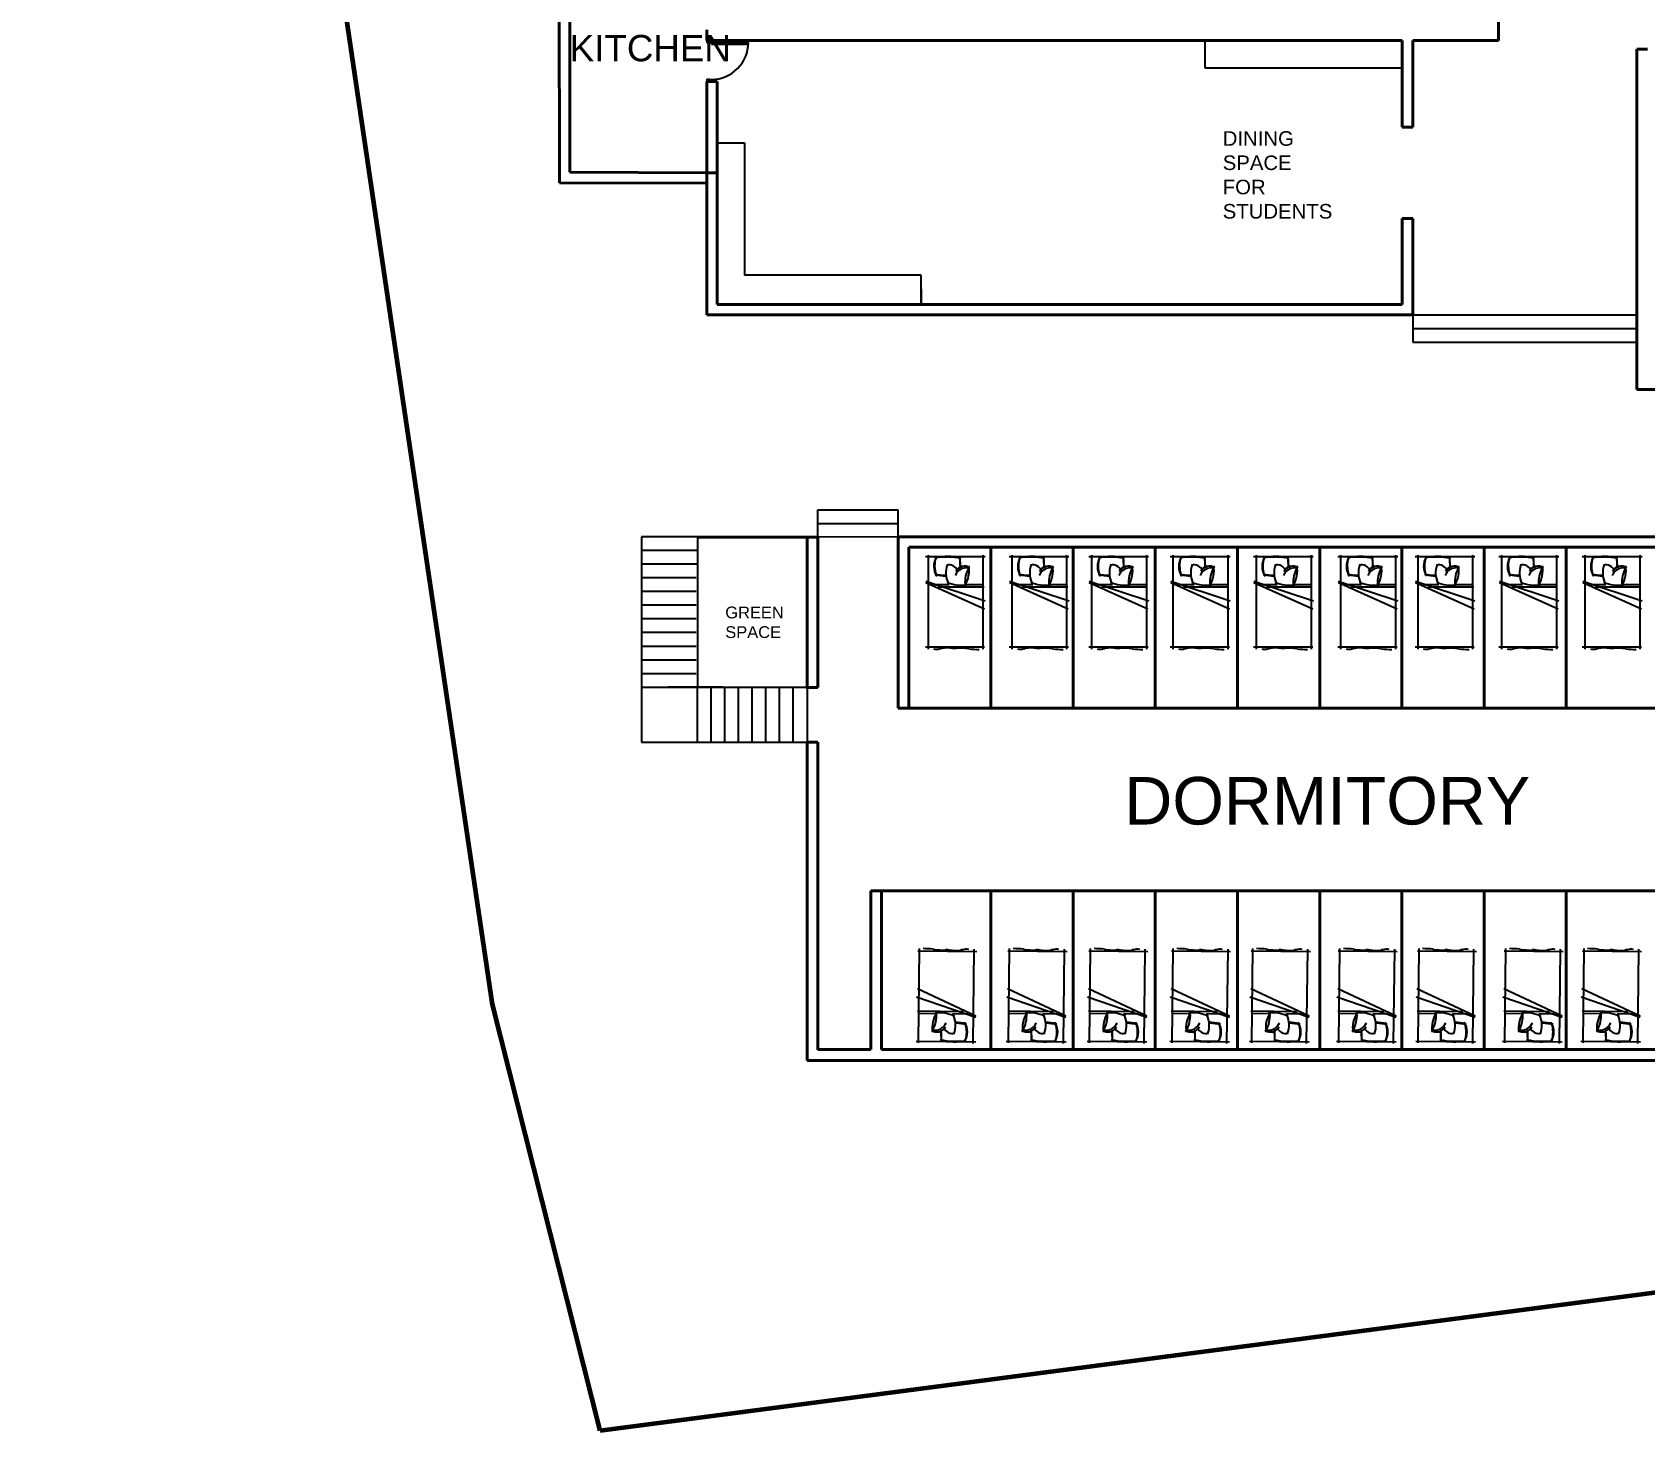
# Model space of a CAD drawing. Header units: inches. Extents: x 24 to 210, y -18 to 73.
# Drawn here: x 23.82 to 59.14, y -18.1 to 12.54 of the extents above; entities that cross this region are included whole.
import ezdxf

# ---------------------------------------------------------------- set-up
doc = ezdxf.new("R2010")
doc.units = ezdxf.units.IN
doc.header["$MEASUREMENT"] = 0
doc.linetypes.add('ACAD_ISO04W100', pattern=[30, 24, -3, 0, -3])
for name, color, linetype in [('door space', 1, 'Continuous'), ('ELEVATION', 4, 'Continuous'), ('FURNITURE', 130, 'Continuous'), ('INBUILD', 81, 'Continuous'), ('STAIR', 231, 'Continuous'), ('TEXT', 141, 'Continuous')]:
    doc.layers.add(name, color=color, linetype=linetype)
doc.layers.add('SITE BOUNDARY', color=6, linetype='ACAD_ISO04W100', lineweight=60)
doc.layers.add('WALL', color=2, linetype='Continuous', lineweight=40)
doc.styles.get("Standard").update_dxf_attribs({"font": 'arial.ttf'})

msp = doc.modelspace()

# ---------------------------------------------------------------- linework, layer by layer
for p, q in [((38.824, 11.457), (38.824, 8.774)), ((38.824, 8.774), (38.826, 8.774))]:
    msp.add_line(p, q)
at = {"layer": 'door space'}
for p, q in [((38.596, 12.357), (38.596, 12.307)), ((38.696, 12.357), (38.596, 12.357)), ((38.656, 12.307), (38.596, 12.307)), ((38.696, 12.312), (38.656, 12.312)), ((38.656, 12.307), (38.656, 12.312)), ((38.696, 12.312), (38.696, 12.357)), ((39.506, 12.312), (38.696, 12.312)), ((38.696, 12.312), (38.696, 12.277)), ((38.696, 12.277), (39.506, 12.277)), ((38.596, 11.507), (38.596, 11.457)), ((38.596, 11.507), (38.656, 11.507)), ((38.596, 11.457), (38.696, 11.457)), ((38.656, 11.502), (38.656, 11.507)), ((38.656, 11.502), (38.696, 11.502)), ((38.696, 11.457), (38.696, 11.502))]:
    msp.add_line(p, q, dxfattribs=at)
msp.add_ellipse((38.696, 12.312), major_axis=(0.573, 0.573), ratio=1, start_param=3.926991, end_param=5.497787, dxfattribs=at)
at = {"layer": 'ELEVATION'}
msp.add_line((49.501, 12.36), (49.501, 12.357), dxfattribs=at)
at = {"layer": 'FURNITURE', "linetype": 'Continuous'}
for p, q in [((43.441, 1.081), (43.441, -0.98)), ((44.641, 1.081), (44.641, -0.98)), ((45.277, 1.081), (45.277, -0.98)), ((46.477, 1.081), (46.477, -0.98)), ((47.022, 1.081), (47.022, -0.98)), ((48.222, 1.081), (48.222, -0.98)), ((48.805, 1.081), (48.805, -0.98)), ((50.005, 1.081), (50.005, -0.98)), ((50.629, 1.081), (50.629, -0.98)), ((51.829, 1.081), (51.829, -0.98)), ((52.477, 1.081), (52.477, -0.98)), ((53.677, 1.081), (53.677, -0.98)), ((54.167, 1.081), (54.167, -0.98)), ((55.367, 1.081), (55.367, -0.98)), ((56.003, 1.081), (56.003, -0.98)), ((57.203, 1.081), (57.203, -0.98)), ((57.828, 1.081), (57.828, -0.98)), ((59.028, 1.081), (59.028, -0.98)), ((43.383, 1.051), (44.692, 1.051)), ((45.219, 1.051), (46.528, 1.051)), ((46.964, 1.051), (48.272, 1.051)), ((48.747, 1.051), (50.055, 1.051)), ((50.571, 1.051), (51.879, 1.051)), ((52.418, 1.051), (53.727, 1.051)), ((54.109, 1.051), (55.418, 1.051)), ((55.945, 1.051), (57.254, 1.051)), ((57.77, 1.051), (59.078, 1.051)), ((43.392, 0.513), (44.694, 0.081)), ((43.393, 0.484), (44.677, -0.096)), ((43.564, 0.442), (43.902, 0.442)), ((43.666, 0.391), (44.668, 0.391)), ((44.279, 0.442), (44.658, 0.442)), ((45.228, 0.513), (46.53, 0.081)), ((45.229, 0.484), (46.513, -0.096)), ((45.4, 0.442), (45.738, 0.442)), ((45.502, 0.391), (46.504, 0.391)), ((46.115, 0.442), (46.494, 0.442)), ((46.973, 0.513), (48.275, 0.081)), ((46.973, 0.484), (48.258, -0.096)), ((47.144, 0.442), (47.483, 0.442)), ((47.247, 0.391), (48.249, 0.391)), ((47.86, 0.442), (48.239, 0.442)), ((48.755, 0.513), (50.057, 0.081)), ((48.756, 0.484), (50.04, -0.096)), ((48.927, 0.442), (49.266, 0.442)), ((49.029, 0.391), (50.031, 0.391)), ((49.642, 0.442), (50.021, 0.442)), ((50.58, 0.513), (51.882, 0.081)), ((50.58, 0.484), (51.865, -0.096)), ((50.752, 0.442), (51.09, 0.442)), ((50.854, 0.391), (51.856, 0.391)), ((51.467, 0.442), (51.846, 0.442)), ((52.427, 0.513), (53.729, 0.081)), ((52.428, 0.484), (53.712, -0.096)), ((52.599, 0.442), (52.938, 0.442)), ((52.701, 0.391), (53.703, 0.391)), ((53.314, 0.442), (53.693, 0.442)), ((54.118, 0.513), (55.42, 0.081)), ((54.119, 0.484), (55.403, -0.096)), ((54.29, 0.442), (54.629, 0.442)), ((54.392, 0.391), (55.394, 0.391)), ((55.005, 0.442), (55.384, 0.442)), ((55.954, 0.513), (57.256, 0.081)), ((55.955, 0.484), (57.239, -0.096)), ((56.126, 0.442), (56.464, 0.442)), ((56.228, 0.391), (57.23, 0.391)), ((56.841, 0.442), (57.22, 0.442)), ((57.779, 0.513), (59.081, 0.081)), ((57.779, 0.484), (59.064, -0.096)), ((57.95, 0.442), (58.289, 0.442)), ((58.053, 0.391), (59.055, 0.391)), ((58.666, 0.442), (59.045, 0.442)), ((43.383, -0.926), (44.678, -0.926)), ((45.219, -0.926), (46.514, -0.926)), ((46.964, -0.926), (48.259, -0.926)), ((48.747, -0.926), (50.042, -0.926)), ((50.571, -0.926), (51.866, -0.926)), ((52.418, -0.926), (53.714, -0.926)), ((54.109, -0.926), (55.404, -0.926)), ((55.945, -0.926), (57.24, -0.926)), ((57.77, -0.926), (59.065, -0.926)), ((44.51, -7.606), (43.215, -7.592)), ((43.229, -9.599), (43.253, -7.537)), ((44.429, -9.613), (44.453, -7.551)), ((46.486, -7.606), (45.191, -7.592)), ((45.205, -9.599), (45.228, -7.537)), ((46.405, -9.613), (46.428, -7.551)), ((48.256, -7.606), (46.961, -7.592)), ((46.975, -9.599), (46.998, -7.537)), ((48.175, -9.613), (48.198, -7.551)), ((50.068, -7.606), (48.773, -7.592)), ((48.787, -9.599), (48.811, -7.537)), ((49.987, -9.613), (50.011, -7.551)), ((51.814, -7.606), (50.519, -7.592)), ((50.533, -9.599), (50.556, -7.537)), ((51.733, -9.613), (51.756, -7.551)), ((53.718, -7.606), (52.423, -7.592)), ((52.437, -9.599), (52.461, -7.537)), ((53.637, -9.613), (53.661, -7.551)), ((55.453, -7.606), (54.158, -7.592)), ((54.172, -9.599), (54.195, -7.537)), ((55.372, -9.613), (55.395, -7.551)), ((57.353, -7.606), (56.058, -7.592)), ((56.072, -9.599), (56.096, -7.537)), ((57.272, -9.613), (57.296, -7.551)), ((59.066, -7.606), (57.772, -7.592)), ((57.786, -9.599), (57.809, -7.537)), ((58.985, -9.613), (59.009, -7.551)), ((44.485, -9.016), (43.207, -8.421)), ((46.46, -9.016), (45.182, -8.421)), ((48.23, -9.016), (46.952, -8.421)), ((50.042, -9.016), (48.765, -8.421)), ((51.788, -9.016), (50.51, -8.421)), ((53.693, -9.016), (52.415, -8.421)), ((55.427, -9.016), (54.149, -8.421)), ((57.328, -9.016), (56.05, -8.421)), ((59.041, -9.016), (57.763, -8.421)), ((44.485, -9.045), (43.188, -8.598)), ((46.46, -9.045), (45.163, -8.598)), ((48.23, -9.045), (46.933, -8.598)), ((50.043, -9.045), (48.746, -8.598)), ((51.788, -9.045), (50.491, -8.598)), ((53.693, -9.045), (52.396, -8.598)), ((55.427, -9.045), (54.13, -8.598)), ((57.328, -9.045), (56.031, -8.598)), ((59.041, -9.045), (57.744, -8.598)), ((44.212, -8.92), (43.211, -8.908)), ((43.599, -8.963), (43.22, -8.959)), ((44.314, -8.972), (43.976, -8.968)), ((46.188, -8.92), (45.186, -8.908)), ((45.574, -8.963), (45.195, -8.959)), ((46.289, -8.972), (45.951, -8.968)), ((47.958, -8.92), (46.956, -8.908)), ((47.344, -8.963), (46.965, -8.959)), ((48.059, -8.972), (47.721, -8.968)), ((49.77, -8.92), (48.768, -8.908)), ((49.156, -8.963), (48.777, -8.959)), ((49.872, -8.972), (49.533, -8.968)), ((51.516, -8.92), (50.514, -8.908)), ((50.902, -8.963), (50.523, -8.959)), ((51.618, -8.972), (51.279, -8.968)), ((53.42, -8.92), (52.419, -8.908)), ((52.807, -8.963), (52.428, -8.959)), ((53.522, -8.972), (53.183, -8.968)), ((55.155, -8.92), (54.153, -8.908)), ((54.541, -8.963), (54.162, -8.959)), ((55.256, -8.972), (54.918, -8.968)), ((57.055, -8.92), (56.054, -8.908)), ((56.442, -8.963), (56.063, -8.959)), ((57.157, -8.972), (56.819, -8.968)), ((58.769, -8.92), (57.767, -8.908)), ((58.155, -8.963), (57.776, -8.959)), ((58.87, -8.972), (58.532, -8.968)), ((44.488, -9.583), (43.179, -9.568)), ((46.463, -9.583), (45.155, -9.568)), ((48.233, -9.583), (46.925, -9.568)), ((50.045, -9.583), (48.737, -9.568)), ((51.791, -9.583), (50.483, -9.568)), ((53.695, -9.583), (52.387, -9.568)), ((55.43, -9.583), (54.122, -9.568)), ((57.331, -9.583), (56.022, -9.568)), ((59.044, -9.583), (57.736, -9.568))]:
    msp.add_line(p, q, dxfattribs=at)
for centre, radius, start, end in [((43.957, 0.835), 0.389, 147.51, 213.8336), ((44.248, 0.846), 0.662, 163.9263, 197.1409), ((43.833, -0.696), 1.736, 79.0487, 97.9408), ((43.859, -0.366), 1.417, 78.5793, 100.0172), ((44.344, 0.692), 0.513, 159.3026, 206.5026), ((43.9, 0.658), 0.21, 24.7523, 103.9192), ((44.274, 0.554), 0.248, 78.0413, 160.8342), ((44.236, 0.633), 0.208, 54.1671, 153.8421), ((47.048, 1.042), 2.913, 180.1063, 184.3312), ((42.648, 0.825), 1.505, 359.1536, 7.5533), ((44.908, 0.486), 0.659, 151.0456, 184.1497), ((43.717, 0.747), 0.625, 328.6542, 9.1977), ((45.793, 0.835), 0.389, 147.51, 213.8336), ((46.084, 0.846), 0.662, 163.9263, 197.1409), ((45.669, -0.696), 1.736, 79.0487, 97.9408), ((45.695, -0.366), 1.417, 78.5793, 100.0172), ((46.18, 0.692), 0.513, 159.3026, 206.5026), ((45.736, 0.658), 0.21, 24.7523, 103.9192), ((46.11, 0.554), 0.248, 78.0413, 160.8342), ((46.072, 0.633), 0.208, 54.1671, 153.8421), ((48.884, 1.042), 2.913, 180.1063, 184.3312), ((44.483, 0.825), 1.505, 359.1536, 7.5533), ((46.744, 0.486), 0.659, 151.0456, 184.1497), ((45.553, 0.747), 0.625, 328.6542, 9.1977), ((47.538, 0.835), 0.389, 147.51, 213.8336), ((47.829, 0.846), 0.662, 163.9263, 197.1409), ((47.414, -0.696), 1.736, 79.0487, 97.9408), ((47.44, -0.366), 1.417, 78.5793, 100.0172), ((47.924, 0.692), 0.513, 159.3026, 206.5026), ((47.48, 0.658), 0.21, 24.7523, 103.9192), ((47.855, 0.554), 0.248, 78.0413, 160.8342), ((47.816, 0.633), 0.208, 54.1671, 153.8421), ((50.628, 1.042), 2.913, 180.1063, 184.3312), ((46.228, 0.825), 1.505, 359.1536, 7.5533), ((48.489, 0.486), 0.659, 151.0456, 184.1497), ((47.298, 0.747), 0.625, 328.6542, 9.1977), ((49.321, 0.835), 0.389, 147.51, 213.8336), ((49.612, 0.846), 0.662, 163.9263, 197.1409), ((49.196, -0.696), 1.736, 79.0487, 97.9408), ((49.222, -0.366), 1.417, 78.5793, 100.0172), ((49.707, 0.692), 0.513, 159.3026, 206.5026), ((49.263, 0.658), 0.21, 24.7523, 103.9192), ((49.638, 0.554), 0.248, 78.0413, 160.8342), ((49.599, 0.633), 0.208, 54.1671, 153.8421), ((52.411, 1.042), 2.913, 180.1063, 184.3312), ((48.011, 0.825), 1.505, 359.1536, 7.5533), ((50.272, 0.486), 0.659, 151.0456, 184.1497), ((49.08, 0.747), 0.625, 328.6542, 9.1977), ((51.145, 0.835), 0.389, 147.51, 213.8336), ((51.436, 0.846), 0.662, 163.9263, 197.1409), ((51.021, -0.696), 1.736, 79.0487, 97.9408), ((51.047, -0.366), 1.417, 78.5793, 100.0172), ((51.532, 0.692), 0.513, 159.3026, 206.5026), ((51.088, 0.658), 0.21, 24.7523, 103.9192), ((51.462, 0.554), 0.248, 78.0413, 160.8342), ((51.423, 0.633), 0.208, 54.1671, 153.8421), ((54.235, 1.042), 2.913, 180.1063, 184.3312), ((49.835, 0.825), 1.505, 359.1536, 7.5533), ((52.096, 0.486), 0.659, 151.0456, 184.1497), ((50.905, 0.747), 0.625, 328.6542, 9.1977), ((52.993, 0.835), 0.389, 147.51, 213.8336), ((53.284, 0.846), 0.662, 163.9263, 197.1409), ((52.868, -0.696), 1.736, 79.0487, 97.9408), ((52.894, -0.366), 1.417, 78.5793, 100.0172), ((53.379, 0.692), 0.513, 159.3026, 206.5026), ((52.935, 0.658), 0.21, 24.7523, 103.9192), ((53.31, 0.554), 0.248, 78.0413, 160.8342), ((53.271, 0.633), 0.208, 54.1671, 153.8421), ((56.083, 1.042), 2.913, 180.1063, 184.3312), ((51.683, 0.825), 1.505, 359.1536, 7.5533), ((53.944, 0.486), 0.659, 151.0456, 184.1497), ((52.752, 0.747), 0.625, 328.6542, 9.1977), ((54.684, 0.835), 0.389, 147.51, 213.8336), ((54.975, 0.846), 0.662, 163.9263, 197.1409), ((54.559, -0.696), 1.736, 79.0487, 97.9408), ((54.585, -0.366), 1.417, 78.5793, 100.0172), ((55.07, 0.692), 0.513, 159.3026, 206.5026), ((54.626, 0.658), 0.21, 24.7523, 103.9192), ((55.001, 0.554), 0.248, 78.0413, 160.8342), ((54.962, 0.633), 0.208, 54.1671, 153.8421), ((57.774, 1.042), 2.913, 180.1063, 184.3312), ((53.374, 0.825), 1.505, 359.1536, 7.5533), ((55.635, 0.486), 0.659, 151.0456, 184.1497), ((54.443, 0.747), 0.625, 328.6542, 9.1977), ((56.52, 0.835), 0.389, 147.51, 213.8336), ((56.811, 0.846), 0.662, 163.9263, 197.1409), ((56.395, -0.696), 1.736, 79.0487, 97.9408), ((56.421, -0.366), 1.417, 78.5793, 100.0172), ((56.906, 0.692), 0.513, 159.3026, 206.5026), ((56.462, 0.658), 0.21, 24.7523, 103.9192), ((56.837, 0.554), 0.248, 78.0413, 160.8342), ((56.798, 0.633), 0.208, 54.1671, 153.8421), ((59.61, 1.042), 2.913, 180.1063, 184.3312), ((55.21, 0.825), 1.505, 359.1536, 7.5533), ((57.471, 0.486), 0.659, 151.0456, 184.1497), ((56.279, 0.747), 0.625, 328.6542, 9.1977), ((58.344, 0.835), 0.389, 147.51, 213.8336), ((58.635, 0.846), 0.662, 163.9263, 197.1409), ((58.22, -0.696), 1.736, 79.0487, 97.9408), ((58.246, -0.366), 1.417, 78.5793, 100.0172), ((58.73, 0.692), 0.513, 159.3026, 206.5026), ((58.286, 0.658), 0.21, 24.7523, 103.9192), ((58.661, 0.554), 0.248, 78.0413, 160.8342), ((58.622, 0.633), 0.208, 54.1671, 153.8421), ((61.434, 1.042), 2.913, 180.1063, 184.3312), ((57.034, 0.825), 1.505, 359.1536, 7.5533), ((59.295, 0.486), 0.659, 151.0456, 184.1497), ((58.104, 0.747), 0.625, 328.6542, 9.1977), ((42.635, -9.343), 10.046, 83.2132, 84.5476), ((43.874, 1.876), 1.251, 258.1169, 267.8849), ((44.169, 1.128), 0.707, 243.96, 279.3474), ((44.471, -9.343), 10.046, 83.2132, 84.5476), ((45.71, 1.876), 1.251, 258.1169, 267.8849), ((46.005, 1.128), 0.707, 243.96, 279.3474), ((46.216, -9.343), 10.046, 83.2132, 84.5476), ((47.454, 1.876), 1.251, 258.1169, 267.8849), ((47.749, 1.128), 0.707, 243.96, 279.3474), ((47.998, -9.343), 10.046, 83.2132, 84.5476), ((49.237, 1.876), 1.251, 258.1169, 267.8849), ((49.532, 1.128), 0.707, 243.96, 279.3474), ((49.823, -9.343), 10.046, 83.2132, 84.5476), ((51.061, 1.876), 1.251, 258.1169, 267.8849), ((51.356, 1.128), 0.707, 243.96, 279.3474), ((51.67, -9.343), 10.046, 83.2132, 84.5476), ((52.909, 1.876), 1.251, 258.1169, 267.8849), ((53.204, 1.128), 0.707, 243.96, 279.3474), ((53.361, -9.343), 10.046, 83.2132, 84.5476), ((54.6, 1.876), 1.251, 258.1169, 267.8849), ((54.895, 1.128), 0.707, 243.96, 279.3474), ((55.197, -9.343), 10.046, 83.2132, 84.5476), ((56.436, 1.876), 1.251, 258.1169, 267.8849), ((56.731, 1.128), 0.707, 243.96, 279.3474), ((57.022, -9.343), 10.046, 83.2132, 84.5476), ((58.26, 1.876), 1.251, 258.1169, 267.8849), ((58.555, 1.128), 0.707, 243.96, 279.3474), ((43.616, -0.75), 0.23, 256.209, 290.8596), ((43.686, -0.773), 0.193, 273.4203, 285.6762), ((43.87, -2.037), 1.086, 84.1807, 96.978), ((44.043, -0.146), 0.813, 265.5439, 271.7242), ((44.15, -1.888), 0.934, 86.5835, 95.0474), ((44.17, -1.888), 0.933, 79.4443, 87.7924), ((44.563, 1.361), 2.343, 264.5658, 270.0138), ((45.452, -0.75), 0.23, 256.209, 290.8596), ((45.522, -0.773), 0.193, 273.4203, 285.6762), ((45.706, -2.037), 1.086, 84.1807, 96.978), ((45.879, -0.146), 0.813, 265.5439, 271.7242), ((45.986, -1.888), 0.934, 86.5835, 95.0474), ((46.006, -1.888), 0.933, 79.4443, 87.7924), ((46.399, 1.361), 2.343, 264.5658, 270.0138), ((47.197, -0.75), 0.23, 256.209, 290.8596), ((47.267, -0.773), 0.193, 273.4203, 285.6762), ((47.451, -2.037), 1.086, 84.1807, 96.978), ((47.624, -0.146), 0.813, 265.5439, 271.7242), ((47.731, -1.888), 0.934, 86.5835, 95.0474), ((47.751, -1.888), 0.933, 79.4443, 87.7924), ((48.143, 1.361), 2.343, 264.5658, 270.0138), ((48.979, -0.75), 0.23, 256.209, 290.8596), ((49.049, -0.773), 0.193, 273.4203, 285.6762), ((49.233, -2.037), 1.086, 84.1807, 96.978), ((49.407, -0.146), 0.813, 265.5439, 271.7242), ((49.513, -1.888), 0.934, 86.5835, 95.0474), ((49.533, -1.888), 0.933, 79.4443, 87.7924), ((49.926, 1.361), 2.343, 264.5658, 270.0138), ((50.804, -0.75), 0.23, 256.209, 290.8596), ((50.874, -0.773), 0.193, 273.4203, 285.6762), ((51.058, -2.037), 1.086, 84.1807, 96.978), ((51.231, -0.146), 0.813, 265.5439, 271.7242), ((51.338, -1.888), 0.934, 86.5835, 95.0474), ((51.358, -1.888), 0.933, 79.4443, 87.7924), ((51.75, 1.361), 2.343, 264.5658, 270.0138), ((52.651, -0.75), 0.23, 256.209, 290.8596), ((52.721, -0.773), 0.193, 273.4203, 285.6762), ((52.905, -2.037), 1.086, 84.1807, 96.978), ((53.079, -0.146), 0.813, 265.5439, 271.7242), ((53.185, -1.888), 0.934, 86.5835, 95.0474), ((53.205, -1.888), 0.933, 79.4443, 87.7924), ((53.598, 1.361), 2.343, 264.5658, 270.0138), ((54.342, -0.75), 0.23, 256.209, 290.8596), ((54.412, -0.773), 0.193, 273.4203, 285.6762), ((54.596, -2.037), 1.086, 84.1807, 96.978), ((54.77, -0.146), 0.813, 265.5439, 271.7242), ((54.876, -1.888), 0.934, 86.5835, 95.0474), ((54.896, -1.888), 0.933, 79.4443, 87.7924), ((55.289, 1.361), 2.343, 264.5658, 270.0138), ((56.178, -0.75), 0.23, 256.209, 290.8596), ((56.248, -0.773), 0.193, 273.4203, 285.6762), ((56.432, -2.037), 1.086, 84.1807, 96.978), ((56.606, -0.146), 0.813, 265.5439, 271.7242), ((56.712, -1.888), 0.934, 86.5835, 95.0474), ((56.732, -1.888), 0.933, 79.4443, 87.7924), ((57.125, 1.361), 2.343, 264.5658, 270.0138), ((58.003, -0.75), 0.23, 256.209, 290.8596), ((58.073, -0.773), 0.193, 273.4203, 285.6762), ((58.257, -2.037), 1.086, 84.1807, 96.978), ((58.43, -0.146), 0.813, 265.5439, 271.7242), ((58.537, -1.888), 0.934, 86.5835, 95.0474), ((58.557, -1.888), 0.933, 79.4443, 87.7924), ((58.949, 1.361), 2.343, 264.5658, 270.0138), ((43.305, -9.88), 2.343, 83.91, 89.3579), ((43.735, -6.635), 0.933, 258.7885, 267.1366), ((43.755, -6.635), 0.934, 265.9277, 274.3915), ((43.841, -8.379), 0.813, 84.8881, 91.0684), ((44.036, -6.49), 1.086, 263.5249, 276.3221), ((44.206, -7.755), 0.193, 92.7645, 105.0204), ((44.276, -7.779), 0.23, 75.5532, 110.2038), ((45.28, -9.88), 2.343, 83.91, 89.3579), ((45.71, -6.635), 0.933, 258.7885, 267.1366), ((45.73, -6.635), 0.934, 265.9277, 274.3915), ((45.817, -8.379), 0.813, 84.8881, 91.0684), ((46.011, -6.49), 1.086, 263.5249, 276.3221), ((46.181, -7.755), 0.193, 92.7645, 105.0204), ((46.251, -7.779), 0.23, 75.5532, 110.2038), ((47.05, -9.88), 2.343, 83.91, 89.3579), ((47.48, -6.635), 0.933, 258.7885, 267.1366), ((47.5, -6.635), 0.934, 265.9277, 274.3915), ((47.586, -8.379), 0.813, 84.8881, 91.0684), ((47.781, -6.49), 1.086, 263.5249, 276.3221), ((47.951, -7.755), 0.193, 92.7645, 105.0204), ((48.021, -7.779), 0.23, 75.5532, 110.2038), ((48.863, -9.88), 2.343, 83.91, 89.3579), ((49.293, -6.635), 0.933, 258.7885, 267.1366), ((49.312, -6.635), 0.934, 265.9277, 274.3915), ((49.399, -8.379), 0.813, 84.8881, 91.0684), ((49.594, -6.49), 1.086, 263.5249, 276.3221), ((49.763, -7.755), 0.193, 92.7645, 105.0204), ((49.833, -7.779), 0.23, 75.5532, 110.2038), ((50.608, -9.88), 2.343, 83.91, 89.3579), ((51.038, -6.635), 0.933, 258.7885, 267.1366), ((51.058, -6.635), 0.934, 265.9277, 274.3915), ((51.145, -8.379), 0.813, 84.8881, 91.0684), ((51.339, -6.49), 1.086, 263.5249, 276.3221), ((51.509, -7.755), 0.193, 92.7645, 105.0204), ((51.579, -7.779), 0.23, 75.5532, 110.2038), ((52.513, -9.88), 2.343, 83.91, 89.3579), ((52.943, -6.635), 0.933, 258.7885, 267.1366), ((52.962, -6.635), 0.934, 265.9277, 274.3915), ((53.049, -8.379), 0.813, 84.8881, 91.0684), ((53.244, -6.49), 1.086, 263.5249, 276.3221), ((53.413, -7.755), 0.193, 92.7645, 105.0204), ((53.484, -7.779), 0.23, 75.5532, 110.2038), ((54.247, -9.88), 2.343, 83.91, 89.3579), ((54.677, -6.635), 0.933, 258.7885, 267.1366), ((54.697, -6.635), 0.934, 265.9277, 274.3915), ((54.784, -8.379), 0.813, 84.8881, 91.0684), ((54.978, -6.49), 1.086, 263.5249, 276.3221), ((55.148, -7.755), 0.193, 92.7645, 105.0204), ((55.218, -7.779), 0.23, 75.5532, 110.2038), ((56.148, -9.88), 2.343, 83.91, 89.3579), ((56.578, -6.635), 0.933, 258.7885, 267.1366), ((56.597, -6.635), 0.934, 265.9277, 274.3915), ((56.684, -8.379), 0.813, 84.8881, 91.0684), ((56.879, -6.49), 1.086, 263.5249, 276.3221), ((57.049, -7.755), 0.193, 92.7645, 105.0204), ((57.119, -7.779), 0.23, 75.5532, 110.2038), ((57.861, -9.88), 2.343, 83.91, 89.3579), ((58.291, -6.635), 0.933, 258.7885, 267.1366), ((58.311, -6.635), 0.934, 265.9277, 274.3915), ((58.397, -8.379), 0.813, 84.8881, 91.0684), ((58.592, -6.49), 1.086, 263.5249, 276.3221), ((58.762, -7.755), 0.193, 92.7645, 105.0204), ((58.832, -7.779), 0.23, 75.5532, 110.2038), ((44.157, -9.275), 0.625, 147.9984, 188.5419), ((42.969, -9.001), 0.659, 330.3897, 3.4939), ((43.602, -9.075), 0.248, 257.3854, 340.1784), ((43.702, -9.651), 0.707, 63.3041, 98.6916), ((43.531, -9.213), 0.513, 338.6467, 25.8468), ((43.988, -10.402), 1.251, 77.4611, 87.2291), ((45.355, 0.802), 10.046, 262.5574, 263.8918), ((43.916, -9.361), 0.389, 326.8541, 33.1778), ((43.625, -9.368), 0.662, 343.2705, 16.485), ((46.133, -9.275), 0.625, 147.9984, 188.5419), ((44.944, -9.001), 0.659, 330.3897, 3.4939), ((45.578, -9.075), 0.248, 257.3854, 340.1784), ((45.677, -9.651), 0.707, 63.3041, 98.6916), ((45.507, -9.213), 0.513, 338.6467, 25.8468), ((45.963, -10.402), 1.251, 77.4611, 87.2291), ((47.33, 0.802), 10.046, 262.5574, 263.8918), ((45.891, -9.361), 0.389, 326.8541, 33.1778), ((45.6, -9.368), 0.662, 343.2705, 16.485), ((47.903, -9.275), 0.625, 147.9984, 188.5419), ((46.714, -9.001), 0.659, 330.3897, 3.4939), ((47.348, -9.075), 0.248, 257.3854, 340.1784), ((47.447, -9.651), 0.707, 63.3041, 98.6916), ((47.277, -9.213), 0.513, 338.6467, 25.8468), ((47.733, -10.402), 1.251, 77.4611, 87.2291), ((49.1, 0.802), 10.046, 262.5574, 263.8918), ((47.661, -9.361), 0.389, 326.8541, 33.1778), ((47.37, -9.368), 0.662, 343.2705, 16.485), ((49.715, -9.275), 0.625, 147.9984, 188.5419), ((48.527, -9.001), 0.659, 330.3897, 3.4939), ((49.16, -9.075), 0.248, 257.3854, 340.1784), ((49.259, -9.651), 0.707, 63.3041, 98.6916), ((49.089, -9.213), 0.513, 338.6467, 25.8468), ((49.546, -10.402), 1.251, 77.4611, 87.2291), ((50.912, 0.802), 10.046, 262.5574, 263.8918), ((49.474, -9.361), 0.389, 326.8541, 33.1778), ((49.183, -9.368), 0.662, 343.2705, 16.485), ((51.461, -9.275), 0.625, 147.9984, 188.5419), ((50.272, -9.001), 0.659, 330.3897, 3.4939), ((50.906, -9.075), 0.248, 257.3854, 340.1784), ((51.005, -9.651), 0.707, 63.3041, 98.6916), ((50.835, -9.213), 0.513, 338.6467, 25.8468), ((51.291, -10.402), 1.251, 77.4611, 87.2291), ((52.658, 0.802), 10.046, 262.5574, 263.8918), ((51.219, -9.361), 0.389, 326.8541, 33.1778), ((50.928, -9.368), 0.662, 343.2705, 16.485), ((53.365, -9.275), 0.625, 147.9984, 188.5419), ((52.177, -9.001), 0.659, 330.3897, 3.4939), ((52.81, -9.075), 0.248, 257.3854, 340.1784), ((52.909, -9.651), 0.707, 63.3041, 98.6916), ((52.739, -9.213), 0.513, 338.6467, 25.8468), ((53.196, -10.402), 1.251, 77.4611, 87.2291), ((54.563, 0.802), 10.046, 262.5574, 263.8918), ((53.124, -9.361), 0.389, 326.8541, 33.1778), ((52.833, -9.368), 0.662, 343.2705, 16.485), ((55.1, -9.275), 0.625, 147.9984, 188.5419), ((53.911, -9.001), 0.659, 330.3897, 3.4939), ((54.545, -9.075), 0.248, 257.3854, 340.1784), ((54.644, -9.651), 0.707, 63.3041, 98.6916), ((54.474, -9.213), 0.513, 338.6467, 25.8468), ((54.93, -10.402), 1.251, 77.4611, 87.2291), ((56.297, 0.802), 10.046, 262.5574, 263.8918), ((54.858, -9.361), 0.389, 326.8541, 33.1778), ((54.567, -9.368), 0.662, 343.2705, 16.485), ((57, -9.275), 0.625, 147.9984, 188.5419), ((55.812, -9.001), 0.659, 330.3897, 3.4939), ((56.445, -9.075), 0.248, 257.3854, 340.1784), ((56.544, -9.651), 0.707, 63.3041, 98.6916), ((56.374, -9.213), 0.513, 338.6467, 25.8468), ((56.831, -10.402), 1.251, 77.4611, 87.2291), ((58.198, 0.802), 10.046, 262.5574, 263.8918), ((56.759, -9.361), 0.389, 326.8541, 33.1778), ((56.468, -9.368), 0.662, 343.2705, 16.485), ((58.713, -9.275), 0.625, 147.9984, 188.5419), ((57.525, -9.001), 0.659, 330.3897, 3.4939), ((58.159, -9.075), 0.248, 257.3854, 340.1784), ((58.258, -9.651), 0.707, 63.3041, 98.6916), ((58.088, -9.213), 0.513, 338.6467, 25.8468), ((58.544, -10.402), 1.251, 77.4611, 87.2291), ((59.911, 0.802), 10.046, 262.5574, 263.8918), ((58.472, -9.361), 0.389, 326.8541, 33.1778), ((58.181, -9.368), 0.662, 343.2705, 16.485), ((43.64, -9.155), 0.208, 233.5112, 333.1863), ((44.058, -7.831), 1.736, 258.3929, 277.285), ((45.226, -9.366), 1.505, 178.4977, 186.8975), ((40.824, -9.532), 2.913, 359.4505, 3.6753), ((43.976, -9.184), 0.21, 204.0965, 283.2634), ((45.615, -9.155), 0.208, 233.5112, 333.1863), ((46.033, -7.831), 1.736, 258.3929, 277.285), ((47.201, -9.366), 1.505, 178.4977, 186.8975), ((42.799, -9.532), 2.913, 359.4505, 3.6753), ((45.951, -9.184), 0.21, 204.0965, 283.2634), ((47.385, -9.155), 0.208, 233.5112, 333.1863), ((47.803, -7.831), 1.736, 258.3929, 277.285), ((48.971, -9.366), 1.505, 178.4977, 186.8975), ((44.569, -9.532), 2.913, 359.4505, 3.6753), ((47.721, -9.184), 0.21, 204.0965, 283.2634), ((49.198, -9.155), 0.208, 233.5112, 333.1863), ((49.615, -7.831), 1.736, 258.3929, 277.285), ((50.784, -9.366), 1.505, 178.4977, 186.8975), ((46.381, -9.532), 2.913, 359.4505, 3.6753), ((49.533, -9.184), 0.21, 204.0965, 283.2634), ((50.943, -9.155), 0.208, 233.5112, 333.1863), ((51.361, -7.831), 1.736, 258.3929, 277.285), ((52.529, -9.366), 1.505, 178.4977, 186.8975), ((48.127, -9.532), 2.913, 359.4505, 3.6753), ((51.279, -9.184), 0.21, 204.0965, 283.2634), ((52.848, -9.155), 0.208, 233.5112, 333.1863), ((53.266, -7.831), 1.736, 258.3929, 277.285), ((54.434, -9.366), 1.505, 178.4977, 186.8975), ((50.031, -9.532), 2.913, 359.4505, 3.6753), ((53.184, -9.184), 0.21, 204.0965, 283.2634), ((54.582, -9.155), 0.208, 233.5112, 333.1863), ((55, -7.831), 1.736, 258.3929, 277.285), ((56.168, -9.366), 1.505, 178.4977, 186.8975), ((51.766, -9.532), 2.913, 359.4505, 3.6753), ((54.918, -9.184), 0.21, 204.0965, 283.2634), ((56.483, -9.155), 0.208, 233.5112, 333.1863), ((56.901, -7.831), 1.736, 258.3929, 277.285), ((58.069, -9.366), 1.505, 178.4977, 186.8975), ((53.667, -9.532), 2.913, 359.4505, 3.6753), ((56.819, -9.184), 0.21, 204.0965, 283.2634), ((58.196, -9.155), 0.208, 233.5112, 333.1863), ((58.614, -7.831), 1.736, 258.3929, 277.285), ((59.782, -9.366), 1.505, 178.4977, 186.8975), ((55.38, -9.532), 2.913, 359.4505, 3.6753), ((58.532, -9.184), 0.21, 204.0965, 283.2634), ((44.028, -8.16), 1.417, 257.9235, 279.3614), ((46.004, -8.16), 1.417, 257.9235, 279.3614), ((47.774, -8.16), 1.417, 257.9235, 279.3614), ((49.586, -8.16), 1.417, 257.9235, 279.3614), ((51.332, -8.16), 1.417, 257.9235, 279.3614), ((53.236, -8.16), 1.417, 257.9235, 279.3614), ((54.971, -8.16), 1.417, 257.9235, 279.3614), ((56.871, -8.16), 1.417, 257.9235, 279.3614), ((58.584, -8.16), 1.417, 257.9235, 279.3614)]:
    msp.add_arc(centre, radius, start, end, dxfattribs=at)
at = {"layer": 'INBUILD'}
for p, q in [((49.501, 12.357), (49.501, 11.757)), ((49.501, 11.757), (53.826, 11.757)), ((38.824, 10.116), (39.424, 10.116)), ((39.424, 10.116), (39.424, 7.216)), ((43.29, 7.216), (39.424, 7.216)), ((43.29, 6.916), (43.29, 7.216)), ((43.29, 6.916), (43.288, 6.564)), ((43.288, 6.564), (43.288, 6.916)), ((43.288, 6.916), (43.29, 6.916))]:
    msp.add_line(p, q, dxfattribs=at)
at = {"layer": 'SITE BOUNDARY'}
for p, q in [((33.901, -8.758), (23.822, 59.336)), ((36.26, -18.097), (33.901, -8.758)), ((59.849, -15.013), (36.26, -18.097)), ((59.849, -15.013), (36.26, -18.097))]:
    msp.add_line(p, q, dxfattribs=at)
at = {"layer": 'STAIR'}
for p, q in [((54.056, 6.344), (58.968, 6.344)), ((54.056, 6.344), (54.056, 5.744)), ((54.056, 6.044), (58.968, 6.044)), ((54.056, 5.744), (58.968, 5.744)), ((41.026, 1.776), (41.026, 2.076)), ((41.026, 2.076), (42.789, 2.076)), ((41.026, 1.476), (41.026, 1.776)), ((41.026, 1.776), (42.789, 1.776)), ((42.789, 1.483), (42.789, 2.076)), ((38.389, 1.483), (37.165, 1.483)), ((37.165, 1.483), (37.165, -1.816)), ((38.389, 1.483), (38.389, -1.817)), ((42.789, 1.483), (41.026, 1.476)), ((38.389, 1.183), (37.189, 1.183)), ((38.389, 0.883), (37.189, 0.883)), ((38.365, 0.584), (37.165, 0.584)), ((38.365, 0.284), (37.165, 0.284)), ((38.365, -0.016), (37.165, -0.016)), ((38.365, -0.316), (37.165, -0.316)), ((38.365, -0.616), (37.165, -0.616)), ((38.365, -0.916), (37.165, -0.916)), ((38.365, -1.216), (37.165, -1.216)), ((38.365, -1.516), (37.165, -1.516)), ((40.765, -1.816), (37.165, -1.816)), ((37.165, -1.816), (37.165, -3.016)), ((38.948, -1.812), (37.748, -1.812)), ((38.389, -3.017), (38.389, -1.817)), ((38.689, -3.017), (38.689, -1.817)), ((38.989, -3.017), (38.989, -1.817)), ((39.289, -3.017), (39.289, -1.817)), ((39.589, -3.017), (39.589, -1.817)), ((39.889, -3.017), (39.889, -1.817)), ((39.889, -3.017), (39.889, -1.817)), ((40.189, -3.017), (40.189, -1.817)), ((40.489, -3.017), (40.489, -1.817)), ((40.765, -1.816), (40.796, -1.816)), ((40.796, -1.816), (40.796, -3.016)), ((37.165, -3.016), (40.765, -3.016)), ((40.765, -3.016), (40.796, -3.016))]:
    msp.add_line(p, q, dxfattribs=at)
at = {"layer": 'WALL'}
for p, q in [((35.366, 9.239), (35.359, 15.714)), ((35.596, 9.469), (35.59, 15.484)), ((55.938, 14.167), (55.938, 12.357)), ((38.596, 12.587), (38.596, 12.357)), ((38.596, 12.357), (53.826, 12.357)), ((53.826, 10.457), (53.826, 12.357)), ((54.056, 10.457), (54.056, 12.357)), ((54.056, 12.357), (55.938, 12.357)), ((58.968, 12.167), (58.968, 4.707)), ((59.198, 12.166), (58.968, 12.166)), ((38.596, 11.457), (38.826, 11.457)), ((38.596, 11.457), (38.596, 6.344)), ((38.826, 11.457), (38.826, 6.574)), ((38.824, 10.457), (38.826, 10.457)), ((53.826, 10.457), (54.056, 10.457)), ((38.595, 9.227), (35.366, 9.239)), ((38.596, 9.457), (35.596, 9.469)), ((38.596, 9.457), (38.826, 9.457)), ((38.824, 9.457), (38.826, 9.457)), ((38.596, 8.544), (38.596, 6.344)), ((53.826, 8.457), (54.056, 8.457)), ((53.826, 6.574), (53.826, 8.457)), ((54.056, 6.344), (54.056, 8.457)), ((38.826, 6.574), (53.826, 6.574)), ((38.596, 6.344), (54.056, 6.344)), ((58.968, 4.707), (81.388, 4.707)), ((40.796, 1.476), (38.389, 1.476)), ((40.796, 1.476), (41.026, 1.476)), ((40.796, 1.476), (40.796, -1.816)), ((41.026, -1.816), (41.026, 1.476)), ((42.789, 1.483), (66.649, 1.483)), ((42.789, -2.271), (42.789, 1.483)), ((43.019, 1.253), (43.019, -1.117)), ((43.019, -2.271), (43.019, 1.253)), ((43.019, 1.253), (66.256, 1.253)), ((44.819, -2.271), (44.819, 1.253)), ((46.619, -2.271), (46.619, 1.253)), ((48.419, -2.271), (48.419, 1.253)), ((50.219, -2.271), (50.219, 1.253)), ((50.219, -2.271), (50.219, 1.253)), ((52.019, -2.271), (52.019, 1.253)), ((53.519, 1.253), (53.519, 1.253)), ((53.519, 1.253), (53.519, 1.253)), ((53.519, 1.253), (53.519, 1.253)), ((53.519, 1.253), (53.519, 1.253)), ((53.819, -2.271), (53.819, 1.253)), ((55.619, -2.271), (55.619, 1.253)), ((57.419, -2.271), (57.419, 1.253)), ((41.026, -1.816), (40.796, -1.816)), ((66.456, -2.271), (42.789, -2.271)), ((43.019, -2.271), (43.019, -2.271)), ((40.796, -3.016), (40.796, -9.984)), ((41.026, -3.016), (40.796, -3.016)), ((41.026, -9.754), (41.026, -3.016)), ((42.189, -9.747), (42.189, -6.271)), ((42.189, -6.271), (66.456, -6.271)), ((42.419, -9.747), (42.419, -6.271)), ((44.819, -9.747), (44.819, -6.271)), ((46.619, -9.747), (46.619, -6.271)), ((48.419, -9.747), (48.419, -6.271)), ((50.219, -9.747), (50.219, -6.271)), ((52.019, -9.747), (52.019, -6.271)), ((53.819, -9.747), (53.819, -6.271)), ((55.619, -9.747), (55.619, -6.271)), ((57.419, -9.747), (57.419, -6.271)), ((42.189, -9.747), (41.026, -9.747)), ((61.019, -9.747), (42.419, -9.747)), ((71.679, -9.984), (40.796, -9.984))]:
    msp.add_line(p, q, dxfattribs=at)

# ---------------------------------------------------------------- texts
at = {"layer": 'TEXT', "attachment_point": 1}
for s, width, gutter_width, insert, char_height in [('KITCHEN', 0.38753, 2.88, (35.593, 12.476), 0.5759), ('DINING SPACE FOR STUDENTS', 0.18266, 1.594, (49.895, 10.368), 0.31887), ('GREEN SPACE', 0.38616, 1.29, (39, -0.045), 0.25804), ('DORMITORY', 0.50613, 5.207, (47.741, -3.777), 1.0413)]:
    msp.add_mtext_dynamic_manual_height_columns(s, width=width, gutter_width=gutter_width, heights=[0], dxfattribs=dict(at, insert=insert, char_height=char_height))

doc.saveas('drawing.dxf')
